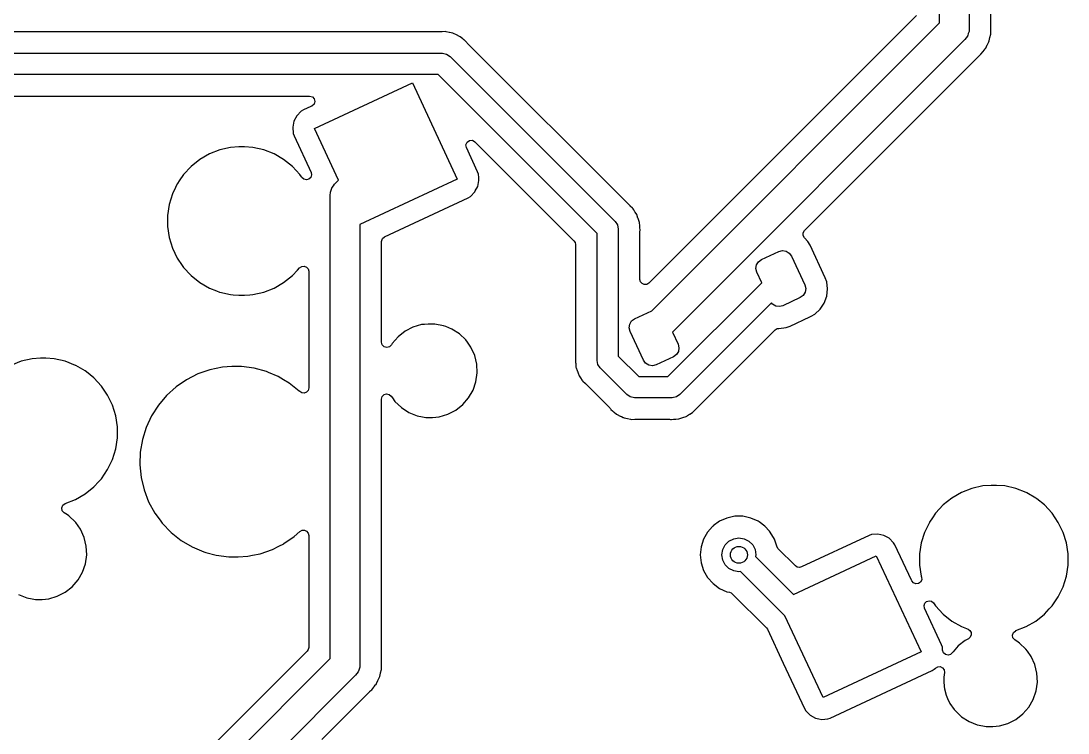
# Model space of a CAD drawing. Extents: x 15 to 269, y -160 to -43.
# Drawn here: x 220.54 to 245.23, y -79.77 to -62.98 of the extents above; entities that cross this region are included whole.
import ezdxf

# ---------------------------------------------------------------- set-up
doc = ezdxf.new("R2010")
doc.units = 0
doc.layers.add('BLACK', color=7, linetype='CONTINUOUS')

msp = doc.modelspace()

# ---------------------------------------------------------------- linework, layer by layer
at = {"layer": 'BLACK', "linetype": 'CONTINUOUS'}
for p, q in [((242.2, -63.0251), (242.2, -52.8046)), ((242.9, -53.5086), (242.9, -63.1701)), ((243.409, -63.0767), (243.409, -57.6307)), ((241.656, -62.8508), (235.345, -69.1609)), ((235.413, -69.8125), (242.2, -63.0251)), ((242.898, -63.2134), (242.896, -63.2176)), ((242.9, -63.1701), (242.897, -63.2061)), ((242.897, -63.2061), (242.898, -63.2134)), ((243.411, -63.1), (243.409, -63.0767)), ((243.409, -63.1684), (243.411, -63.1)), ((243.409, -63.18), (243.409, -63.1684)), ((243.409, -63.1834), (243.409, -63.18)), ((243.409, -63.2635), (243.409, -63.1834)), ((243.411, -63.1), (243.411, -63.1)), ((243.411, -63.1), (243.411, -63.1)), ((230.467, -63.2313), (219.371, -63.2313)), ((230.471, -63.2313), (230.467, -63.2313)), ((230.546, -63.2291), (230.471, -63.2313)), ((230.548, -63.229), (230.546, -63.2291)), ((230.567, -63.2311), (230.548, -63.229)), ((230.568, -63.2313), (230.567, -63.2311)), ((230.636, -63.2473), (230.568, -63.2313)), ((230.642, -63.2488), (230.636, -63.2473)), ((230.646, -63.2496), (230.642, -63.2488)), ((230.721, -63.2652), (230.646, -63.2496)), ((230.74, -63.2717), (230.721, -63.2652)), ((230.809, -63.3062), (230.74, -63.2717)), ((230.812, -63.3078), (230.809, -63.3062)), ((230.882, -63.3404), (230.812, -63.3078)), ((230.899, -63.3511), (230.882, -63.3404)), ((230.899, -63.3518), (230.899, -63.3511)), ((230.958, -63.4006), (230.899, -63.3518)), ((230.899, -63.3518), (230.899, -63.3518)), ((230.96, -63.4028), (230.958, -63.4006)), ((230.985, -63.4223), (230.96, -63.4028)), ((230.989, -63.4262), (230.985, -63.4223)), ((230.997, -63.4336), (230.989, -63.4262)), ((231.035, -63.4658), (230.997, -63.4336)), ((242.798, -63.4176), (235.901, -70.3142)), ((242.827, -63.3765), (242.798, -63.4176)), ((242.858, -63.3367), (242.827, -63.3765)), ((242.861, -63.3297), (242.858, -63.3367)), ((242.865, -63.3238), (242.861, -63.3297)), ((242.879, -63.2754), (242.865, -63.3238)), ((242.896, -63.2277), (242.879, -63.2754)), ((242.896, -63.2176), (242.896, -63.2277)), ((243.361, -63.4678), (243.369, -63.4459)), ((243.369, -63.4459), (243.386, -63.3676)), ((243.386, -63.3676), (243.387, -63.3644)), ((243.387, -63.3644), (243.406, -63.2867)), ((243.406, -63.2866), (243.409, -63.2635)), ((243.406, -63.2867), (243.406, -63.2866)), ((243.406, -63.2867), (243.406, -63.2867)), ((231.05, -63.4853), (231.035, -63.4658)), ((231.062, -63.499), (231.05, -63.4853)), ((234.903, -67.3398), (231.062, -63.499)), ((243.177, -63.764), (243.226, -63.7002)), ((243.226, -63.7002), (243.228, -63.6976)), ((243.228, -63.6976), (243.278, -63.6352)), ((243.278, -63.6351), (243.29, -63.6153)), ((243.278, -63.6352), (243.278, -63.6351)), ((243.278, -63.6352), (243.278, -63.6352)), ((243.29, -63.6153), (243.324, -63.5426)), ((243.29, -63.6153), (243.29, -63.6153)), ((243.29, -63.6153), (243.29, -63.6153)), ((243.324, -63.5426), (243.325, -63.5396)), ((243.325, -63.5396), (243.33, -63.5308)), ((243.33, -63.5308), (243.361, -63.4679)), ((243.361, -63.4679), (243.361, -63.4678)), ((243.361, -63.4679), (243.361, -63.4679)), ((218.891, -63.7398), (230.48, -63.7398)), ((230.48, -63.7398), (230.576, -63.7589)), ((230.576, -63.7589), (230.657, -63.8131)), ((230.657, -63.8131), (234.552, -67.7085)), ((239.016, -67.9183), (243.129, -63.8054)), ((243.129, -63.8054), (243.137, -63.7986)), ((243.137, -63.7986), (243.177, -63.764)), ((230.376, -64.2398), (218.995, -64.2398)), ((227.459, -65.5175), (229.77, -64.4398)), ((229.77, -64.4398), (230.827, -66.7056)), ((234.125, -67.9888), (230.376, -64.2398)), ((219.257, -64.7483), (227.346, -64.7483)), ((227.346, -64.7483), (227.41, -64.7661)), ((227.449, -64.9417), (227.398, -64.9847)), ((227.41, -64.7661), (227.456, -64.8141)), ((227.47, -64.8788), (227.449, -64.9417)), ((227.456, -64.8141), (227.47, -64.8788)), ((227.148, -65.1087), (227.045, -65.2129)), ((227.2, -65.0772), (227.148, -65.1087)), ((227.371, -64.9975), (227.2, -65.0772)), ((227.398, -64.9847), (227.371, -64.9975)), ((226.976, -65.3418), (226.946, -65.4849)), ((227.045, -65.2129), (226.976, -65.3418)), ((226.946, -65.4849), (226.958, -65.6307)), ((226.958, -65.6307), (226.978, -65.6883)), ((228.026, -66.7334), (227.459, -65.5175)), ((226.978, -65.6883), (227.379, -66.55)), ((231.032, -65.898), (231.059, -65.8351)), ((231.043, -65.9656), (231.032, -65.898)), ((231.059, -65.8351), (231.115, -65.7959)), ((231.115, -65.7959), (231.183, -65.7923)), ((231.183, -65.7923), (231.243, -65.8255)), ((231.243, -65.8255), (233.58, -68.1631)), ((224.983, -66.1148), (224.755, -66.246)), ((225.227, -66.019), (224.983, -66.1148)), ((225.483, -65.9606), (225.227, -66.019)), ((225.679, -65.9459), (225.483, -65.9606)), ((225.81, -65.9459), (225.679, -65.9459)), ((225.679, -65.9459), (225.679, -65.9459)), ((226.006, -65.9606), (225.81, -65.9459)), ((225.81, -65.9459), (225.81, -65.9459)), ((226.262, -66.019), (226.006, -65.9606)), ((226.506, -66.1148), (226.262, -66.019)), ((226.733, -66.246), (226.506, -66.1148)), ((231.308, -66.5348), (231.043, -65.9656)), ((224.55, -66.4096), (224.372, -66.6019)), ((224.755, -66.246), (224.55, -66.4096)), ((226.938, -66.4096), (226.733, -66.246)), ((226.733, -66.246), (226.733, -66.246)), ((227.117, -66.6019), (226.938, -66.4096)), ((226.938, -66.4096), (226.938, -66.4096)), ((226.938, -66.4096), (226.938, -66.4096)), ((224.372, -66.6019), (224.271, -66.7493)), ((227.154, -66.6564), (227.117, -66.6019)), ((227.117, -66.6019), (227.117, -66.6019)), ((227.117, -66.6019), (227.117, -66.6019)), ((227.165, -66.6722), (227.154, -66.6564)), ((227.372, -66.6679), (227.328, -66.7101)), ((227.391, -66.6098), (227.372, -66.6679)), ((227.379, -66.55), (227.391, -66.6098)), ((231.328, -66.5924), (231.308, -66.5348)), ((231.334, -66.6722), (231.328, -66.5924)), ((224.181, -66.909), (224.11, -67.0551)), ((224.224, -66.8187), (224.181, -66.909)), ((224.231, -66.8086), (224.224, -66.8187)), ((224.271, -66.7493), (224.231, -66.8086)), ((227.21, -66.7126), (227.165, -66.6722)), ((227.27, -66.7263), (227.21, -66.7126)), ((227.328, -66.7101), (227.27, -66.7263)), ((227.854, -66.9661), (227.869, -66.9177)), ((227.869, -66.9177), (227.873, -66.9118)), ((227.873, -66.9118), (227.875, -66.9049)), ((227.875, -66.9049), (227.906, -66.865)), ((227.906, -66.865), (227.936, -66.824)), ((227.936, -66.824), (228.026, -66.7334)), ((230.827, -66.7056), (228.533, -67.7752)), ((231.253, -66.9874), (231.309, -66.8813)), ((231.309, -66.8813), (231.339, -66.7382)), ((231.339, -66.7382), (231.334, -66.6722)), ((224.11, -67.0551), (224.033, -67.3058)), ((227.833, -67.0714), (227.836, -67.0354)), ((227.833, -78.0158), (227.833, -67.0714)), ((227.836, -67.0281), (227.837, -67.024)), ((227.836, -67.0354), (227.836, -67.0281)), ((227.837, -67.024), (227.838, -67.0138)), ((227.838, -67.0138), (227.854, -66.9661)), ((229.581, -67.8477), (231.086, -67.1459)), ((231.086, -67.1459), (231.138, -67.1144)), ((231.138, -67.1144), (231.24, -67.0102)), ((231.24, -67.0102), (231.253, -66.9874)), ((224.033, -67.3058), (223.994, -67.5652)), ((234.905, -67.3424), (234.903, -67.3398)), ((234.961, -67.3952), (234.905, -67.3424)), ((234.974, -67.4106), (234.961, -67.3952)), ((234.974, -67.4116), (234.974, -67.4106)), ((234.988, -67.4335), (234.974, -67.4116)), ((234.974, -67.4116), (234.974, -67.4116)), ((223.994, -67.5652), (223.994, -67.8276)), ((235.014, -67.4761), (234.988, -67.4335)), ((235.016, -67.4792), (235.014, -67.4761)), ((235.022, -67.4882), (235.016, -67.4792)), ((235.058, -67.5435), (235.022, -67.4882)), ((235.067, -67.5614), (235.058, -67.5435)), ((235.072, -67.5772), (235.067, -67.5614)), ((235.089, -67.6273), (235.072, -67.5772)), ((235.091, -67.6345), (235.089, -67.6273)), ((235.092, -67.6379), (235.091, -67.6345)), ((235.118, -67.7092), (235.092, -67.6379)), ((223.994, -67.8276), (224.033, -68.087)), ((228.533, -67.7752), (228.533, -78.1607)), ((229.113, -68.0657), (229.581, -67.8477)), ((234.552, -67.7085), (234.552, -67.7085)), ((234.552, -67.7085), (234.606, -67.7896)), ((234.606, -67.7896), (234.625, -67.8853)), ((234.625, -67.8853), (234.625, -70.8817)), ((235.119, -67.7103), (235.118, -67.7092)), ((235.123, -67.7297), (235.119, -67.7103)), ((235.123, -67.7309), (235.123, -67.7297)), ((235.13, -67.8064), (235.123, -67.7309)), ((235.13, -67.8099), (235.13, -67.8064)), ((235.132, -67.8276), (235.13, -67.8099)), ((235.134, -67.8411), (235.132, -67.8276)), ((235.134, -67.8467), (235.134, -67.8411)), ((235.134, -67.8576), (235.134, -67.8467)), ((235.139, -67.9075), (235.134, -67.8576)), ((224.033, -68.087), (224.11, -68.3377)), ((229.042, -68.1781), (229.061, -68.1115)), ((229.061, -68.1115), (229.113, -68.0657)), ((234.125, -70.9853), (234.125, -67.9888)), ((235.134, -67.9496), (235.135, -67.9316)), ((235.134, -69.0732), (235.134, -67.9496)), ((235.135, -67.9316), (235.137, -67.9215)), ((235.137, -67.9215), (235.139, -67.9075)), ((238.984, -67.9727), (239.016, -67.9183)), ((238.984, -68.0357), (238.984, -67.9727)), ((239.014, -68.091), (238.984, -68.0357)), ((239.096, -68.1784), (239.014, -68.091)), ((224.11, -68.3377), (224.224, -68.5741)), ((229.042, -70.5561), (229.042, -68.1781)), ((233.58, -68.1631), (233.607, -68.2034)), ((233.607, -68.2034), (233.617, -68.2508)), ((233.617, -68.2508), (233.617, -70.921)), ((238.409, -68.4155), (238.494, -68.3947)), ((238.494, -68.3947), (238.581, -68.408)), ((239.148, -68.2652), (239.096, -68.1784)), ((239.506, -69.0335), (239.148, -68.2652)), ((224.224, -68.5741), (224.34, -68.7442)), ((237.93, -68.6576), (238.001, -68.6057)), ((238.001, -68.6057), (238.409, -68.4155)), ((238.581, -68.408), (238.656, -68.4535)), ((238.656, -68.4535), (238.708, -68.5243)), ((238.708, -68.5243), (239.025, -69.2041)), ((224.34, -68.7442), (224.372, -68.7909)), ((224.372, -68.7909), (224.544, -68.9766)), ((226.938, -68.9832), (227.057, -68.8548)), ((227.057, -68.8548), (227.11, -68.7985)), ((227.11, -68.7985), (227.159, -68.7661)), ((227.159, -68.7661), (227.217, -68.7599)), ((227.217, -68.7599), (227.272, -68.7814)), ((227.272, -68.7814), (227.311, -68.8257)), ((227.311, -68.8257), (227.325, -68.8828)), ((227.325, -68.8828), (227.325, -71.6332)), ((237.871, -68.8194), (237.885, -68.7327)), ((237.892, -68.9047), (237.871, -68.8194)), ((237.885, -68.7327), (237.93, -68.6576)), ((224.544, -68.9766), (224.55, -68.9832)), ((224.55, -68.9832), (224.755, -69.1468)), ((226.733, -69.1468), (226.938, -68.9832)), ((235.147, -69.1295), (235.134, -69.0732)), ((235.185, -69.1735), (235.147, -69.1295)), ((238.007, -69.1519), (237.892, -68.9047)), ((239.539, -69.1289), (239.506, -69.0335)), ((239.559, -69.2992), (239.539, -69.1289)), ((224.755, -69.1468), (224.983, -69.2779)), ((224.983, -69.2779), (225.151, -69.344)), ((225.151, -69.344), (225.221, -69.3715)), ((225.221, -69.3715), (225.227, -69.3738)), ((225.227, -69.3738), (225.483, -69.4322)), ((226.006, -69.4322), (226.262, -69.3738)), ((226.262, -69.3738), (226.506, -69.2779)), ((226.506, -69.2779), (226.733, -69.1468)), ((235.238, -69.1957), (235.185, -69.1735)), ((235.296, -69.1911), (235.238, -69.1957)), ((235.345, -69.1609), (235.296, -69.1911)), ((235.795, -71.3639), (238.007, -69.1519)), ((239.032, -69.3761), (238.987, -69.4512)), ((239.025, -69.2041), (239.046, -69.2894)), ((239.046, -69.2894), (239.032, -69.3761)), ((239.539, -69.4695), (239.559, -69.2992)), ((225.483, -69.4322), (225.539, -69.4364)), ((225.539, -69.4364), (225.679, -69.4469)), ((225.679, -69.4469), (225.679, -69.4469)), ((225.679, -69.4469), (225.81, -69.4469)), ((225.81, -69.4469), (225.932, -69.4377)), ((225.81, -69.4469), (225.81, -69.4469)), ((225.932, -69.4377), (226.006, -69.4322)), ((238.24, -69.6265), (236.076, -71.7907)), ((238.261, -69.6552), (238.24, -69.6265)), ((238.916, -69.5031), (238.508, -69.6933)), ((238.987, -69.4512), (238.916, -69.5031)), ((239.387, -69.7739), (239.481, -69.6306)), ((239.481, -69.6306), (239.539, -69.4695)), ((235.01, -70.0003), (235.413, -69.8125)), ((238.336, -69.7008), (238.261, -69.6552)), ((238.423, -69.7141), (238.336, -69.7008)), ((238.508, -69.6933), (238.423, -69.7141)), ((239.262, -69.8915), (239.387, -69.7739)), ((230.141, -70.1256), (230.054, -70.1339)), ((230.298, -70.1256), (230.141, -70.1256)), ((230.505, -70.1654), (230.298, -70.1256)), ((230.298, -70.1256), (230.298, -70.1256)), ((234.88, -70.2141), (234.894, -70.1273)), ((234.894, -70.1273), (234.939, -70.0522)), ((234.939, -70.0522), (235.01, -70.0003)), ((238.679, -70.1748), (239.14, -69.9599)), ((239.14, -69.9599), (239.175, -69.9433)), ((239.175, -69.9431), (239.262, -69.8915)), ((239.175, -69.9433), (239.175, -69.9431)), ((229.595, -70.2962), (229.43, -70.4262)), ((229.782, -70.1998), (229.595, -70.2962)), ((229.984, -70.1406), (229.782, -70.1998)), ((230.054, -70.1339), (229.984, -70.1406)), ((230.554, -70.185), (230.505, -70.1654)), ((230.505, -70.1654), (230.505, -70.1654)), ((230.505, -70.1654), (230.505, -70.1654)), ((230.7, -70.2436), (230.554, -70.185)), ((230.877, -70.3573), (230.7, -70.2436)), ((231.029, -70.5024), (230.877, -70.3573)), ((230.877, -70.3573), (230.877, -70.3573)), ((230.877, -70.3573), (230.877, -70.3573)), ((234.901, -70.2993), (234.88, -70.2141)), ((235.218, -70.9791), (234.901, -70.2993)), ((235.901, -70.3142), (236.034, -70.5987)), ((236.444, -72.1412), (238.321, -70.2645)), ((238.321, -70.2645), (238.368, -70.2351)), ((238.368, -70.2351), (238.399, -70.2317)), ((238.399, -70.2295), (238.413, -70.2278)), ((238.399, -70.2317), (238.399, -70.2295)), ((238.413, -70.2278), (238.583, -70.2079)), ((238.413, -70.2278), (238.413, -70.2278)), ((238.583, -70.2079), (238.679, -70.1748)), ((229.058, -70.6181), (229.042, -70.5561)), ((229.104, -70.6635), (229.058, -70.6181)), ((229.273, -70.6181), (229.228, -70.6635)), ((229.292, -70.5852), (229.273, -70.6181)), ((229.43, -70.4262), (229.292, -70.5852)), ((231.065, -70.5521), (231.029, -70.5024)), ((231.151, -70.6738), (231.065, -70.5521)), ((236.034, -70.5987), (236.055, -70.684)), ((229.166, -70.6801), (229.104, -70.6635)), ((229.228, -70.6635), (229.166, -70.6801)), ((231.239, -70.8651), (231.151, -70.6738)), ((231.151, -70.6738), (231.151, -70.6738)), ((231.151, -70.6738), (231.151, -70.6738)), ((231.288, -71.0695), (231.239, -70.8651)), ((235.996, -70.8458), (235.925, -70.8977)), ((236.041, -70.7708), (235.996, -70.8458)), ((236.055, -70.684), (236.041, -70.7708)), ((220.545, -71.0046), (220.301, -71.1005)), ((220.801, -70.9462), (220.545, -71.0046)), ((220.997, -70.9315), (220.801, -70.9462)), ((221.128, -70.9315), (220.997, -70.9315)), ((220.997, -70.9315), (220.997, -70.9315)), ((221.324, -70.9462), (221.128, -70.9315)), ((221.128, -70.9315), (221.128, -70.9315)), ((221.58, -71.0046), (221.324, -70.9462)), ((221.824, -71.1005), (221.58, -71.0046)), ((221.834, -71.106), (221.824, -71.1005)), ((221.824, -71.1005), (221.824, -71.1005)), ((221.824, -71.1005), (221.824, -71.1005)), ((222.052, -71.2316), (221.834, -71.106)), ((231.298, -71.2796), (231.288, -71.0695)), ((233.615, -70.9418), (233.612, -70.9631)), ((233.612, -70.9631), (233.615, -70.9933)), ((233.617, -70.921), (233.615, -70.939)), ((233.615, -70.939), (233.615, -70.9418)), ((233.615, -70.9933), (233.616, -71.013)), ((233.616, -71.013), (233.617, -71.0238)), ((233.617, -71.0238), (233.617, -71.0295)), ((233.617, -71.0295), (233.62, -71.0606)), ((233.62, -71.0606), (233.621, -71.0642)), ((233.621, -71.0642), (233.627, -71.1409)), ((234.144, -71.081), (234.125, -70.9853)), ((234.199, -71.1621), (234.144, -71.081)), ((234.625, -70.8817), (235.107, -71.3639)), ((235.27, -71.0499), (235.218, -70.9791)), ((235.345, -71.0954), (235.27, -71.0499)), ((235.432, -71.1088), (235.345, -71.0954)), ((235.517, -71.0879), (235.432, -71.1088)), ((235.925, -70.8977), (235.517, -71.0879)), ((222.083, -71.257), (222.052, -71.2316)), ((222.257, -71.3952), (222.083, -71.257)), ((224.711, -71.3029), (224.443, -71.4385)), ((224.995, -71.2044), (224.711, -71.3029)), ((225.289, -71.1445), (224.995, -71.2044)), ((225.514, -71.1295), (225.289, -71.1445)), ((225.739, -71.1295), (225.514, -71.1295)), ((225.514, -71.1295), (225.514, -71.1295)), ((226.037, -71.1695), (225.739, -71.1295)), ((226.327, -71.2489), (226.037, -71.1695)), ((226.037, -71.1695), (226.037, -71.1695)), ((226.037, -71.1695), (226.037, -71.1695)), ((226.379, -71.2711), (226.327, -71.2489)), ((226.604, -71.3662), (226.379, -71.2711)), ((231.268, -71.4878), (231.298, -71.2796)), ((233.627, -71.1409), (233.632, -71.1603)), ((233.632, -71.1603), (233.632, -71.1614)), ((233.632, -71.1614), (233.632, -71.1614)), ((233.632, -71.1614), (233.653, -71.2181)), ((233.653, -71.2181), (233.658, -71.2326)), ((233.658, -71.2326), (233.659, -71.2361)), ((233.659, -71.2361), (233.684, -71.3091)), ((233.684, -71.3091), (233.692, -71.327)), ((233.692, -71.327), (233.693, -71.328)), ((233.693, -71.328), (233.693, -71.328)), ((233.693, -71.328), (233.703, -71.3441)), ((233.703, -71.3441), (233.735, -71.3914)), ((234.827, -71.7907), (234.199, -71.1621)), ((222.435, -71.5875), (222.257, -71.3952)), ((222.257, -71.3952), (222.257, -71.3952)), ((222.257, -71.3952), (222.257, -71.3952)), ((222.435, -71.5876), (222.435, -71.5875)), ((222.435, -71.5875), (222.435, -71.5875)), ((222.583, -71.8043), (222.435, -71.5876)), ((224.195, -71.6085), (223.972, -71.8101)), ((224.443, -71.4385), (224.195, -71.6085)), ((226.733, -71.4428), (226.604, -71.3662)), ((226.862, -71.5194), (226.733, -71.4428)), ((227.098, -71.7056), (226.862, -71.5194)), ((231.2, -71.6866), (231.268, -71.4878)), ((233.735, -71.3914), (233.736, -71.3944)), ((233.736, -71.3944), (233.776, -71.4589)), ((233.776, -71.4589), (233.776, -71.4589)), ((233.776, -71.4589), (233.777, -71.4599)), ((233.777, -71.4599), (233.789, -71.4754)), ((233.789, -71.4754), (233.79, -71.4762)), ((233.79, -71.4762), (233.79, -71.4762)), ((233.79, -71.4762), (233.84, -71.5234)), ((233.84, -71.5234), (233.845, -71.5282)), ((233.845, -71.5282), (233.848, -71.5307)), ((233.848, -71.5307), (234.422, -72.1048)), ((235.107, -71.3639), (235.795, -71.3639)), ((222.697, -72.0407), (222.583, -71.8043)), ((223.972, -71.8101), (223.778, -72.0396)), ((227.111, -71.7194), (227.098, -71.7056)), ((227.161, -71.7506), (227.111, -71.7194)), ((227.219, -71.7559), (227.161, -71.7506)), ((227.273, -71.734), (227.219, -71.7559)), ((227.311, -71.6899), (227.273, -71.734)), ((227.325, -71.6332), (227.311, -71.6899)), ((229.042, -71.8964), (229.057, -71.8365)), ((229.057, -71.8365), (229.1, -71.7915)), ((229.1, -71.7915), (229.158, -71.7726)), ((229.158, -71.7726), (229.219, -71.7846)), ((229.219, -71.7846), (229.267, -71.8245)), ((229.267, -71.8245), (229.298, -71.8688)), ((231.094, -71.8688), (231.2, -71.6866)), ((234.908, -71.8449), (234.827, -71.7907)), ((235.004, -71.8639), (234.908, -71.8449)), ((235.995, -71.8449), (235.899, -71.8639)), ((236.076, -71.7907), (235.995, -71.8449)), ((222.774, -72.2914), (222.697, -72.0407)), ((223.778, -72.0396), (223.617, -72.2928)), ((229.042, -75.57), (229.042, -71.8964)), ((229.298, -71.8688), (229.357, -71.9515)), ((229.357, -71.9515), (229.509, -72.0967)), ((229.509, -72.0967), (229.509, -72.0967)), ((229.509, -72.0967), (229.509, -72.0967)), ((229.509, -72.0967), (229.686, -72.2104)), ((230.791, -72.1577), (230.957, -72.0277)), ((230.957, -72.0277), (231.094, -71.8688)), ((235.899, -71.8639), (235.004, -71.8639)), ((222.813, -72.5508), (222.774, -72.2914)), ((223.617, -72.2928), (223.49, -72.5654)), ((229.686, -72.2104), (229.686, -72.2104)), ((229.686, -72.2104), (229.881, -72.2886)), ((229.881, -72.2886), (230.01, -72.3134)), ((230.01, -72.3134), (230.088, -72.3284)), ((230.088, -72.3284), (230.088, -72.3284)), ((230.088, -72.3284), (230.246, -72.3284)), ((230.246, -72.3284), (230.403, -72.3134)), ((230.246, -72.3284), (230.246, -72.3284)), ((230.403, -72.3134), (230.604, -72.2541)), ((230.604, -72.2541), (230.791, -72.1577)), ((234.422, -72.1048), (234.434, -72.1184)), ((234.434, -72.1184), (234.446, -72.1348)), ((234.446, -72.1348), (234.448, -72.138)), ((234.448, -72.138), (234.487, -72.1702)), ((234.487, -72.1702), (234.495, -72.1775)), ((234.495, -72.1775), (234.499, -72.1815)), ((234.499, -72.1815), (234.523, -72.2009)), ((234.523, -72.2009), (234.526, -72.2032)), ((234.526, -72.2032), (234.584, -72.2519)), ((234.584, -72.2519), (234.584, -72.2519)), ((234.584, -72.2519), (234.585, -72.2527)), ((234.585, -72.2527), (234.602, -72.2634)), ((234.602, -72.2634), (234.672, -72.2959)), ((234.672, -72.2959), (234.675, -72.2975)), ((234.675, -72.2975), (234.697, -72.3085)), ((234.697, -72.3085), (234.743, -72.3315)), ((234.743, -72.3315), (234.743, -72.3315)), ((234.743, -72.3315), (234.744, -72.332)), ((234.744, -72.332), (234.763, -72.3386)), ((234.763, -72.3386), (234.764, -72.3388)), ((234.764, -72.3388), (234.764, -72.3388)), ((234.764, -72.3388), (234.838, -72.3542)), ((236.075, -72.357), (236.146, -72.331)), ((236.146, -72.331), (236.15, -72.3299)), ((236.15, -72.3299), (236.222, -72.306)), ((236.222, -72.306), (236.223, -72.3056)), ((236.222, -72.306), (236.222, -72.306)), ((236.223, -72.3056), (236.241, -72.297)), ((236.241, -72.297), (236.26, -72.284)), ((236.26, -72.284), (236.305, -72.2547)), ((236.305, -72.2547), (236.308, -72.2527)), ((236.308, -72.2527), (236.311, -72.2512)), ((236.311, -72.2512), (236.373, -72.2129)), ((236.373, -72.2129), (236.374, -72.2123)), ((236.373, -72.2129), (236.373, -72.2129)), ((236.374, -72.2123), (236.389, -72.1998)), ((236.389, -72.1998), (236.39, -72.1989)), ((236.39, -72.1989), (236.442, -72.1437)), ((236.39, -72.1989), (236.39, -72.1989)), ((236.442, -72.1437), (236.444, -72.1412)), ((222.813, -72.8132), (222.813, -72.5508)), ((223.49, -72.5654), (223.401, -72.8524)), ((234.838, -72.3542), (234.841, -72.3549)), ((234.841, -72.3549), (234.915, -72.3724)), ((234.915, -72.3724), (234.916, -72.3727)), ((234.916, -72.3727), (234.936, -72.3747)), ((234.936, -72.3747), (234.937, -72.3747)), ((234.937, -72.3747), (235.013, -72.3725)), ((234.937, -72.3747), (234.937, -72.3747)), ((235.013, -72.3725), (235.017, -72.3724)), ((235.017, -72.3724), (235.835, -72.3724)), ((235.835, -72.3724), (235.853, -72.3737)), ((235.853, -72.3737), (235.856, -72.3742)), ((235.856, -72.3742), (235.877, -72.3772)), ((235.877, -72.3772), (235.927, -72.3729)), ((235.927, -72.3729), (235.937, -72.3724)), ((235.937, -72.3724), (235.943, -72.3724)), ((235.943, -72.3724), (235.974, -72.3688)), ((235.943, -72.3724), (235.943, -72.3724)), ((235.974, -72.3688), (235.978, -72.3684)), ((235.978, -72.3684), (236.053, -72.3618)), ((236.053, -72.3618), (236.054, -72.3617)), ((236.053, -72.3618), (236.053, -72.3618)), ((236.054, -72.3617), (236.074, -72.3574)), ((236.074, -72.3574), (236.075, -72.357)), ((236.075, -72.357), (236.075, -72.357)), ((222.774, -73.0726), (222.813, -72.8132)), ((222.697, -73.3234), (222.774, -73.0726)), ((223.401, -72.8524), (223.351, -73.1487)), ((222.583, -73.5597), (222.697, -73.3234)), ((223.35, -73.1849), (223.343, -73.3968)), ((223.351, -73.1487), (223.35, -73.1849)), ((222.435, -73.7765), (222.583, -73.5597)), ((223.343, -73.3968), (223.341, -73.449)), ((223.341, -73.449), (223.371, -73.748)), ((222.373, -73.8437), (222.435, -73.7765)), ((222.435, -73.7765), (222.435, -73.7765)), ((222.435, -73.7765), (222.435, -73.7765)), ((223.371, -73.748), (223.441, -74.0403)), ((222.052, -74.1324), (222.257, -73.9688)), ((222.257, -73.9688), (222.373, -73.8437)), ((223.441, -74.0403), (223.549, -74.3207)), ((242.963, -74.0034), (242.719, -74.0993)), ((243.219, -73.9451), (242.963, -74.0034)), ((243.415, -73.9304), (243.219, -73.9451)), ((243.546, -73.9304), (243.415, -73.9304)), ((243.415, -73.9304), (243.415, -73.9304)), ((243.742, -73.9451), (243.546, -73.9304)), ((243.546, -73.9304), (243.546, -73.9304)), ((243.998, -74.0034), (243.742, -73.9451)), ((244.242, -74.0993), (243.998, -74.0034)), ((221.58, -74.3594), (221.824, -74.2636)), ((221.824, -74.2636), (222.052, -74.1324)), ((223.549, -74.3207), (223.693, -74.5842)), ((242.492, -74.2305), (242.286, -74.3941)), ((242.719, -74.0993), (242.492, -74.2305)), ((244.259, -74.109), (244.242, -74.0993)), ((244.242, -74.0993), (244.242, -74.0993)), ((244.242, -74.0993), (244.242, -74.0993)), ((244.469, -74.2305), (244.259, -74.109)), ((244.494, -74.25), (244.469, -74.2305)), ((244.674, -74.3941), (244.494, -74.25)), ((221.501, -74.463), (221.526, -74.4003)), ((221.513, -74.5292), (221.501, -74.463)), ((221.558, -74.5795), (221.513, -74.5292)), ((221.526, -74.4003), (221.579, -74.3597)), ((221.579, -74.3597), (221.58, -74.3595)), ((221.58, -74.3595), (221.58, -74.3594)), ((242.286, -74.3941), (242.108, -74.5864)), ((244.853, -74.5864), (244.674, -74.3941)), ((244.674, -74.3941), (244.674, -74.3941)), ((244.674, -74.3941), (244.674, -74.3941)), ((221.632, -74.627), (221.558, -74.5795)), ((221.669, -74.6511), (221.632, -74.627)), ((221.821, -74.7962), (221.669, -74.6511)), ((221.83, -74.8089), (221.821, -74.7962)), ((221.943, -74.9676), (221.83, -74.8089)), ((223.693, -74.5842), (223.819, -74.7547)), ((223.819, -74.7547), (223.871, -74.8262)), ((237.013, -74.7789), (236.865, -74.8868)), ((237.188, -74.7012), (237.013, -74.7789)), ((237.375, -74.6615), (237.188, -74.7012)), ((237.565, -74.6615), (237.375, -74.6615)), ((237.375, -74.6615), (237.375, -74.6615)), ((237.752, -74.7012), (237.565, -74.6615)), ((237.565, -74.6615), (237.565, -74.6615)), ((237.927, -74.7789), (237.752, -74.7012)), ((237.945, -74.792), (237.927, -74.7789)), ((238.081, -74.8911), (237.945, -74.792)), ((241.96, -74.8032), (241.846, -75.0395)), ((241.961, -74.8022), (241.96, -74.8032)), ((242.035, -74.6934), (241.961, -74.8022)), ((242.108, -74.5864), (242.035, -74.6934)), ((245.001, -74.8032), (244.853, -74.5864)), ((244.853, -74.5864), (244.853, -74.5864)), ((244.853, -74.5864), (244.853, -74.5864)), ((245.114, -75.0395), (245.001, -74.8032)), ((222.031, -75.1589), (221.943, -74.9676)), ((221.943, -74.9676), (221.943, -74.9676)), ((221.943, -74.9676), (221.943, -74.9676)), ((223.871, -74.8262), (224.08, -75.0422)), ((224.08, -75.0422), (224.316, -75.2284)), ((226.983, -75.1392), (227.117, -75.0179)), ((227.117, -75.0179), (227.167, -74.9905)), ((227.167, -74.9905), (227.224, -74.988)), ((227.224, -74.988), (227.275, -75.011)), ((227.275, -75.011), (227.312, -75.0547)), ((227.312, -75.0547), (227.325, -75.1099)), ((236.731, -75.0331), (236.635, -75.1984)), ((236.849, -74.902), (236.731, -75.0331)), ((236.859, -74.8911), (236.849, -74.902)), ((236.865, -74.8868), (236.859, -74.8911)), ((238.189, -75.011), (238.081, -74.8911)), ((238.209, -75.0331), (238.189, -75.011)), ((238.305, -75.1984), (238.209, -75.0331)), ((241.846, -75.0395), (241.769, -75.2902)), ((245.192, -75.2902), (245.114, -75.0395)), ((222.08, -75.3633), (222.031, -75.1589)), ((224.316, -75.2284), (224.575, -75.3815)), ((226.618, -75.3685), (226.736, -75.3093)), ((226.736, -75.3093), (226.74, -75.3059)), ((226.74, -75.3059), (226.983, -75.1392)), ((227.325, -75.1099), (227.325, -77.7538)), ((236.635, -75.1984), (236.576, -75.3801)), ((237.146, -75.3349), (237.235, -75.2464)), ((237.235, -75.2464), (237.346, -75.1896)), ((237.346, -75.1896), (237.47, -75.17)), ((237.47, -75.17), (237.594, -75.1896)), ((237.594, -75.1896), (237.705, -75.2464)), ((237.705, -75.2464), (237.794, -75.3349)), ((238.36, -75.3677), (238.305, -75.1984)), ((240.538, -75.1125), (238.944, -75.8559)), ((240.596, -75.0928), (240.538, -75.1125)), ((240.742, -75.0813), (240.596, -75.0928)), ((240.885, -75.1112), (240.742, -75.0813)), ((241.014, -75.1803), (240.885, -75.1112)), ((240.885, -75.1112), (240.885, -75.1112)), ((240.885, -75.1112), (240.885, -75.1112)), ((241.118, -75.2828), (241.014, -75.1803)), ((241.149, -75.335), (241.118, -75.2828)), ((241.769, -75.2902), (241.73, -75.5497)), ((245.231, -75.5497), (245.192, -75.2902)), ((222.09, -75.5734), (222.08, -75.3633)), ((224.575, -75.3815), (224.851, -75.4988)), ((224.851, -75.4988), (224.851, -75.4988)), ((224.851, -75.4988), (224.851, -75.4988)), ((224.851, -75.4988), (224.898, -75.5116)), ((224.898, -75.5116), (225.141, -75.5782)), ((225.999, -75.5808), (226.183, -75.5434)), ((226.183, -75.5434), (226.467, -75.4448)), ((226.467, -75.4448), (226.618, -75.3685)), ((236.576, -75.3801), (236.556, -75.57)), ((237.07, -75.57), (237.09, -75.4464)), ((237.09, -75.4464), (237.146, -75.3349)), ((237.794, -75.3349), (237.85, -75.4464)), ((237.85, -75.4464), (237.87, -75.57)), ((238.39, -75.4171), (238.36, -75.3677)), ((238.804, -75.8312), (238.39, -75.4171)), ((241.539, -76.1697), (241.149, -75.335)), ((241.73, -75.5497), (241.73, -75.812)), ((245.231, -75.812), (245.231, -75.5497)), ((221.992, -75.9804), (222.06, -75.7816)), ((222.06, -75.7816), (222.09, -75.5734)), ((225.141, -75.5782), (225.439, -75.6183)), ((225.439, -75.6183), (225.664, -75.6183)), ((225.664, -75.6183), (225.889, -75.6032)), ((225.664, -75.6183), (225.664, -75.6183)), ((225.889, -75.6032), (225.999, -75.5808)), ((229.042, -78.0673), (229.042, -75.57)), ((236.556, -75.57), (236.576, -75.7599)), ((236.576, -75.7599), (236.635, -75.9416)), ((237.09, -75.6936), (237.07, -75.57)), ((237.146, -75.8051), (237.09, -75.6936)), ((237.235, -75.8936), (237.146, -75.8051)), ((237.87, -75.57), (237.864, -75.6101)), ((237.864, -75.6101), (238.758, -76.504)), ((238.758, -76.504), (240.709, -75.594)), ((240.709, -75.594), (241.766, -77.8597)), ((221.886, -76.1626), (221.992, -75.9804)), ((236.635, -75.9416), (236.731, -76.1069)), ((237.346, -75.9504), (237.235, -75.8936)), ((237.47, -75.97), (237.346, -75.9504)), ((237.51, -75.9636), (237.47, -75.97)), ((238.555, -77.0086), (237.51, -75.9636)), ((238.846, -75.8588), (238.804, -75.8312)), ((238.895, -75.8675), (238.846, -75.8588)), ((238.944, -75.8559), (238.895, -75.8675)), ((241.73, -75.812), (241.769, -76.0715)), ((245.192, -76.0715), (245.231, -75.812)), ((221.749, -76.3215), (221.886, -76.1626)), ((236.731, -76.1069), (236.731, -76.1069)), ((236.731, -76.1069), (236.859, -76.2489)), ((236.859, -76.2489), (237.013, -76.3611)), ((241.546, -76.1851), (241.539, -76.1697)), ((241.585, -76.2326), (241.546, -76.1851)), ((241.642, -76.2556), (241.585, -76.2326)), ((241.703, -76.2484), (241.642, -76.2556)), ((241.753, -76.2128), (241.703, -76.2484)), ((241.78, -76.1575), (241.753, -76.2128)), ((241.769, -76.0715), (241.777, -76.0962)), ((241.777, -76.0962), (241.78, -76.1575)), ((245.114, -76.3222), (245.192, -76.0715)), ((220.478, -76.5042), (220.673, -76.5824)), ((221.195, -76.6072), (221.396, -76.5479)), ((221.396, -76.5479), (221.583, -76.4515)), ((221.583, -76.4515), (221.749, -76.3215)), ((237.013, -76.3611), (237.188, -76.4388)), ((237.188, -76.4388), (237.251, -76.4523)), ((237.251, -76.4523), (237.285, -76.4646)), ((237.285, -76.4646), (237.313, -76.4859)), ((237.313, -76.4859), (238.117, -77.2893)), ((245.001, -76.5586), (245.114, -76.3222)), ((220.673, -76.5824), (220.802, -76.6072)), ((220.802, -76.6072), (220.88, -76.6222)), ((220.88, -76.6222), (220.88, -76.6222)), ((220.88, -76.6222), (221.038, -76.6222)), ((221.038, -76.6222), (221.195, -76.6072)), ((221.038, -76.6222), (221.038, -76.6222)), ((241.834, -76.7674), (241.852, -76.7093)), ((241.845, -76.8273), (241.834, -76.7674)), ((241.852, -76.7093), (241.896, -76.6671)), ((241.896, -76.6671), (241.955, -76.6509)), ((241.955, -76.6509), (242.014, -76.6647)), ((242.014, -76.6647), (242.06, -76.705)), ((242.06, -76.705), (242.108, -76.7753)), ((242.108, -76.7753), (242.286, -76.9677)), ((244.789, -76.8445), (244.853, -76.7753)), ((244.853, -76.7753), (245.001, -76.5586)), ((244.853, -76.7753), (244.853, -76.7753)), ((244.853, -76.7753), (244.853, -76.7753)), ((239.454, -78.9374), (238.555, -77.0086)), ((242.247, -77.6889), (241.845, -76.8273)), ((242.286, -76.9677), (242.286, -76.9677)), ((242.286, -76.9677), (242.492, -77.1312)), ((244.469, -77.1312), (244.674, -76.9677)), ((244.674, -76.9677), (244.789, -76.8445)), ((242.492, -77.1312), (242.719, -77.2624)), ((242.719, -77.2624), (242.872, -77.3226)), ((243.998, -77.3583), (244.242, -77.2624)), ((244.242, -77.2624), (244.469, -77.1312)), ((238.117, -77.2893), (238.141, -77.3246)), ((238.141, -77.3246), (238.516, -78.1274)), ((242.872, -77.3226), (242.918, -77.3545)), ((242.926, -77.5117), (242.883, -77.5482)), ((242.918, -77.3545), (242.946, -77.4037)), ((242.949, -77.46), (242.926, -77.5117)), ((242.946, -77.4037), (242.949, -77.46)), ((243.919, -77.4618), (243.944, -77.3992)), ((243.931, -77.528), (243.919, -77.4618)), ((243.975, -77.5783), (243.931, -77.528)), ((243.944, -77.3992), (243.997, -77.3586)), ((243.997, -77.3586), (243.998, -77.3583)), ((243.998, -77.3583), (243.998, -77.3583)), ((227.325, -77.7538), (227.315, -77.8012)), ((242.267, -77.7465), (242.247, -77.6889)), ((242.267, -77.7538), (242.267, -77.7465)), ((242.273, -77.822), (242.267, -77.7538)), ((242.639, -77.7189), (242.521, -77.8555)), ((242.805, -77.5888), (242.639, -77.7189)), ((242.639, -77.7189), (242.639, -77.7189)), ((242.883, -77.5482), (242.805, -77.5888)), ((244.051, -77.6268), (243.975, -77.5783)), ((244.087, -77.6499), (244.051, -77.6268)), ((244.239, -77.7951), (244.087, -77.6499)), ((227.288, -77.8415), (220.985, -84.145)), ((221.265, -84.5834), (227.833, -78.0158)), ((227.315, -77.8012), (227.288, -77.8415)), ((241.766, -77.8597), (239.454, -78.9374)), ((242.293, -77.8809), (242.273, -77.822)), ((242.339, -77.9224), (242.293, -77.8809)), ((242.4, -77.9362), (242.339, -77.9224)), ((242.46, -77.9186), (242.4, -77.9362)), ((242.492, -77.8856), (242.46, -77.9186)), ((242.494, -77.8868), (242.492, -77.8856)), ((242.521, -77.8555), (242.494, -77.8868)), ((244.272, -77.8415), (244.239, -77.7951)), ((244.361, -77.9664), (244.272, -77.8415)), ((244.448, -78.1577), (244.361, -77.9664)), ((244.361, -77.9664), (244.361, -77.9664)), ((244.361, -77.9664), (244.361, -77.9664)), ((228.512, -78.2661), (228.498, -78.3145)), ((228.528, -78.2184), (228.512, -78.2661)), ((228.529, -78.2082), (228.528, -78.2184)), ((228.53, -78.204), (228.529, -78.2082)), ((228.533, -78.1607), (228.53, -78.1968)), ((228.53, -78.1968), (228.53, -78.204)), ((229.039, -78.2773), (229.042, -78.2541)), ((229.044, -78.0906), (229.042, -78.0673)), ((229.042, -78.1516), (229.044, -78.0907)), ((229.042, -78.1707), (229.042, -78.1516)), ((229.042, -78.1741), (229.042, -78.1707)), ((229.042, -78.2541), (229.042, -78.1741)), ((229.044, -78.0907), (229.044, -78.0906)), ((229.044, -78.0907), (229.044, -78.0907)), ((238.516, -78.1274), (239.014, -79.1964)), ((242.025, -78.3), (242.077, -78.2685)), ((242.077, -78.2685), (242.104, -78.2407)), ((242.104, -78.2407), (242.157, -78.2089)), ((242.157, -78.2089), (242.218, -78.2064)), ((242.218, -78.2064), (242.273, -78.2337)), ((242.273, -78.2337), (242.309, -78.2842)), ((244.498, -78.3621), (244.448, -78.1577)), ((228.431, -78.4082), (221.754, -85.0851)), ((228.46, -78.3672), (228.431, -78.4082)), ((228.491, -78.3273), (228.46, -78.3672)), ((228.493, -78.3204), (228.491, -78.3273)), ((228.498, -78.3145), (228.493, -78.3204)), ((228.958, -78.5304), (228.994, -78.4585)), ((228.994, -78.4585), (229.001, -78.4365)), ((228.994, -78.4585), (228.994, -78.4585)), ((228.994, -78.4585), (228.994, -78.4585)), ((229.001, -78.4365), (229.019, -78.3583)), ((229.001, -78.4365), (229.001, -78.4365)), ((229.001, -78.4365), (229.001, -78.4365)), ((229.019, -78.3551), (229.039, -78.2773)), ((229.019, -78.3583), (229.019, -78.3551)), ((229.039, -78.2773), (229.039, -78.2773)), ((229.039, -78.2773), (229.039, -78.2773)), ((239.625, -79.4188), (242.025, -78.3)), ((242.299, -78.4585), (242.298, -78.467)), ((242.298, -78.467), (242.302, -78.5576)), ((242.315, -78.3453), (242.299, -78.4585)), ((242.309, -78.2842), (242.315, -78.3453)), ((244.508, -78.5722), (244.498, -78.3621)), ((228.769, -78.7892), (228.81, -78.7546)), ((228.81, -78.7546), (228.858, -78.6908)), ((228.858, -78.6908), (228.861, -78.6882)), ((228.861, -78.6882), (228.869, -78.6778)), ((228.869, -78.6778), (228.901, -78.6376)), ((228.901, -78.6376), (228.911, -78.6258)), ((228.911, -78.6258), (228.923, -78.606)), ((228.923, -78.606), (228.957, -78.5332)), ((228.923, -78.606), (228.923, -78.606)), ((228.923, -78.606), (228.923, -78.606)), ((228.957, -78.5332), (228.958, -78.5304)), ((242.302, -78.5576), (242.308, -78.6771)), ((242.308, -78.6771), (242.32, -78.7276)), ((242.32, -78.7276), (242.357, -78.8815)), ((244.478, -78.7805), (244.508, -78.5722)), ((227.632, -79.926), (228.762, -78.796)), ((228.762, -78.796), (228.769, -78.7892)), ((242.357, -78.8815), (242.391, -78.9554)), ((242.391, -78.9554), (242.445, -79.0728)), ((244.304, -79.1614), (244.409, -78.9792)), ((244.409, -78.9792), (244.478, -78.7805)), ((239.014, -79.1964), (239.046, -79.2485)), ((239.046, -79.2485), (239.15, -79.3511)), ((242.445, -79.0728), (242.548, -79.2184)), ((242.548, -79.2184), (242.567, -79.2441)), ((242.567, -79.2441), (242.719, -79.3893)), ((244.166, -79.3204), (244.304, -79.1614)), ((239.15, -79.3511), (239.279, -79.4201)), ((239.279, -79.4201), (239.35, -79.4351)), ((239.35, -79.4351), (239.422, -79.4501)), ((239.422, -79.4501), (239.568, -79.4385)), ((239.422, -79.4501), (239.422, -79.4501)), ((239.422, -79.4501), (239.422, -79.4501)), ((239.568, -79.4385), (239.625, -79.4188)), ((242.719, -79.3893), (242.719, -79.3893)), ((242.719, -79.3893), (242.719, -79.3893)), ((242.719, -79.3893), (242.896, -79.503)), ((242.896, -79.503), (242.896, -79.503)), ((242.896, -79.503), (243.091, -79.5812)), ((243.814, -79.5468), (244.001, -79.4504)), ((244.001, -79.4504), (244.166, -79.3204)), ((243.091, -79.5812), (243.22, -79.606)), ((243.22, -79.606), (243.298, -79.621)), ((243.298, -79.621), (243.298, -79.621)), ((243.298, -79.621), (243.455, -79.621)), ((243.455, -79.621), (243.612, -79.606)), ((243.455, -79.621), (243.455, -79.621)), ((243.612, -79.606), (243.814, -79.5468))]:
    msp.add_line(p, q, dxfattribs=at)
at = {"layer": 'BLACK'}
msp.add_circle((237.47, -75.57), 0.2, dxfattribs=at)

doc.saveas('drawing.dxf')
